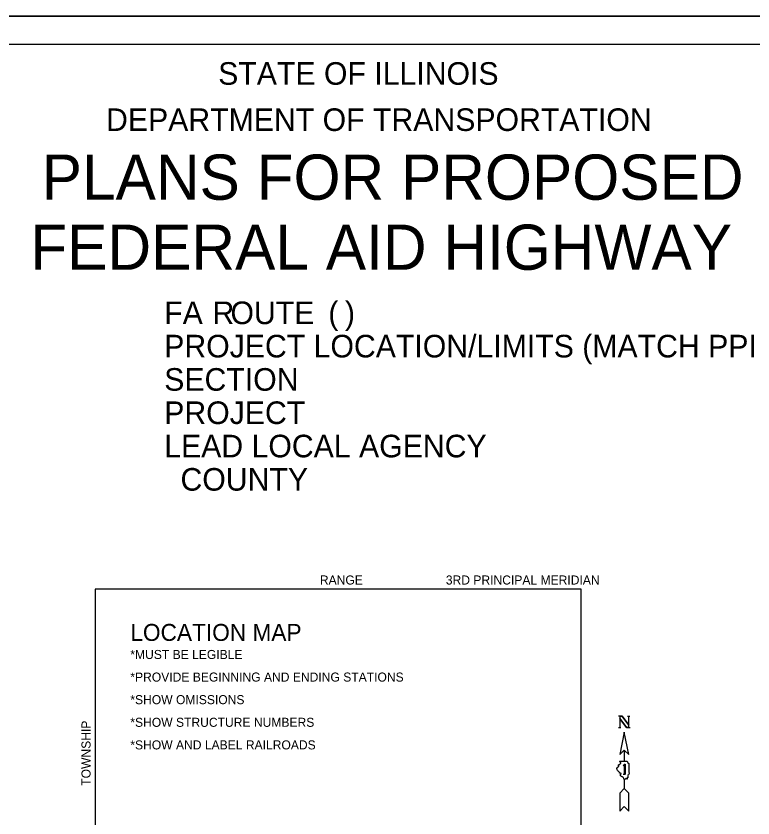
# Model space of a CAD drawing. Extents: x 0 to 2.83, y 0 to 1.83.
# Drawn here: x 1.011 to 2.098, y 0.651 to 1.833 of the extents above; entities that cross this region are included whole.
import ezdxf

# ---------------------------------------------------------------- set-up
doc = ezdxf.new("R2010")
doc.units = 0
doc.layers.add('SH_General_Details', color=7, linetype='Continuous')
doc.layers.add('SH_Printer_Plotting_Border', color=7, linetype='Continuous')

msp = doc.modelspace()

# ---------------------------------------------------------------- linework, layer by layer
at = {"layer": 'SH_General_Details'}
for p, q in [((0.1833, 1.7917), (2.7917, 1.7917)), ((1.9013, 0.8011), (1.8996, 0.8011)), ((1.9013, 0.8011), (1.9013, 0.7844)), ((1.9013, 0.8011), (1.9046, 0.8011)), ((1.9113, 0.7844), (1.9013, 0.7977)), ((1.9046, 0.8011), (1.9146, 0.7877)), ((1.9127, 0.8011), (1.916, 0.8011)), ((1.9146, 0.7844), (1.9146, 0.8011)), ((1.8996, 0.7844), (1.9027, 0.7844)), ((1.9146, 0.7844), (1.9113, 0.7844)), ((1.9146, 0.7844), (1.9164, 0.7844)), ((1.9079, 0.7511), (1.9079, 0.7347)), ((1.9091, 0.7303), (1.9061, 0.7277)), ((1.9076, 0.7292), (1.9076, 0.7159)), ((1.9091, 0.7303), (1.9091, 0.7159)), ((1.9062, 0.7158), (1.91, 0.7158)), ((1.9079, 0.7076), (1.9079, 0.6944)), ((1.9079, 0.6944), (1.9013, 0.6878)), ((1.9013, 0.6878), (1.9013, 0.6611)), ((1.9146, 0.6878), (1.9079, 0.6944)), ((1.9146, 0.6611), (1.9146, 0.6878)), ((1.9013, 0.6611), (1.9079, 0.6678)), ((1.9079, 0.6678), (1.9146, 0.6611))]:
    msp.add_line(p, q, dxfattribs=at)
for points in [[(0, 1.8333), (2.8333, 1.8333), (2.8333, 0), (0, 0)], [(1.1273, 0.2712), (1.8446, 0.2712), (1.8446, 0.9886), (1.1273, 0.9886)], [(1.9146, 0.7844), (1.9146, 0.7877), (1.9046, 0.8011), (1.9013, 0.8011), (1.9013, 0.7977), (1.9113, 0.7844)], [(1.9146, 0.7444), (1.9079, 0.7777), (1.9013, 0.7444), (1.9079, 0.7511)], [(1.9146, 0.6611), (1.9146, 0.6878), (1.9079, 0.6944), (1.9013, 0.6878), (1.9013, 0.6611), (1.9079, 0.6678)]]:
    msp.add_lwpolyline(points, close=True, dxfattribs=at)
for points in [[(1.901, 0.7347), (1.9124, 0.7347), (1.9125, 0.7336), (1.9125, 0.733), (1.913, 0.7328), (1.9134, 0.732), (1.9138, 0.7316), (1.9145, 0.7312), (1.9145, 0.7197), (1.9145, 0.7194), (1.9146, 0.7192), (1.9145, 0.7187), (1.9149, 0.7184), (1.9151, 0.7177), (1.9153, 0.7172), (1.9152, 0.7168), (1.9148, 0.7158), (1.914, 0.7146), (1.9138, 0.7144), (1.9134, 0.7141), (1.9136, 0.7138), (1.9134, 0.7135), (1.9134, 0.7128), (1.9132, 0.7125), (1.9134, 0.712), (1.913, 0.7115), (1.913, 0.7111), (1.9131, 0.7109), (1.9134, 0.7107), (1.913, 0.7103), (1.9127, 0.7103), (1.9122, 0.7101), (1.9119, 0.7098), (1.912, 0.7095), (1.9122, 0.709), (1.9121, 0.7084), (1.9118, 0.7082), (1.9117, 0.7085), (1.9113, 0.7085), (1.911, 0.7087), (1.9102, 0.709), (1.9096, 0.7088), (1.9092, 0.7083), (1.909, 0.7078), (1.9086, 0.7075), (1.9079, 0.7076), (1.9073, 0.7085), (1.9072, 0.7092), (1.9073, 0.7094), (1.9067, 0.7103), (1.9069, 0.7105), (1.9067, 0.7109), (1.9065, 0.7109), (1.906, 0.7111), (1.906, 0.7114), (1.9055, 0.7117), (1.9051, 0.7117), (1.9046, 0.7119), (1.9041, 0.7122), (1.9033, 0.7126), (1.9025, 0.7131), (1.9023, 0.7139), (1.9025, 0.715), (1.9026, 0.7154), (1.9028, 0.7157), (1.9032, 0.7159), (1.903, 0.7162), (1.9032, 0.7166), (1.9033, 0.7168), (1.9029, 0.7171), (1.9022, 0.7174), (1.9018, 0.7173), (1.9017, 0.7171), (1.9013, 0.7169), (1.9009, 0.7171), (1.9007, 0.7176), (1.9008, 0.7179), (1.9005, 0.7186), (1.8999, 0.7193), (1.8993, 0.7195), (1.8988, 0.7199), (1.8981, 0.7211), (1.8977, 0.7219), (1.8974, 0.7224), (1.8974, 0.7229), (1.897, 0.7236), (1.8971, 0.7244), (1.8976, 0.7247), (1.8976, 0.7251), (1.8976, 0.7256), (1.8982, 0.7258), (1.8988, 0.7257), (1.8991, 0.7263), (1.8995, 0.7269), (1.8998, 0.7273), (1.8999, 0.728), (1.8994, 0.7283), (1.8991, 0.7286), (1.8993, 0.7293), (1.8996, 0.7296), (1.9002, 0.7297)], [(1.9002, 0.7297), (1.9009, 0.7299), (1.9013, 0.7302), (1.9018, 0.7304), (1.9021, 0.7309), (1.9024, 0.7312), (1.9028, 0.7317), (1.9029, 0.7321), (1.9028, 0.7325), (1.9026, 0.7329), (1.9021, 0.7332), (1.9018, 0.7336), (1.9016, 0.7338), (1.9013, 0.7341), (1.9013, 0.7341), (1.9009, 0.7347)]]:
    msp.add_lwpolyline(points, dxfattribs=at)
at = {"layer": 'SH_Printer_Plotting_Border'}
msp.add_lwpolyline([(0, 0), (2.8333, 0), (2.8333, 1.8333), (0, 1.8333)], close=True, dxfattribs=at)

# ---------------------------------------------------------------- texts
at = {"layer": 'SH_General_Details'}
for s, height, p in [('STATE OF ILLINOIS', 0.033333, (1.3089, 1.732)), ('DEPARTMENT OF TRANSPORTATION', 0.033333, (1.1435, 1.6639)), ('PLANS FOR PROPOSED', 0.066667, (1.0485, 1.5625)), ('FEDERAL AID HIGHWAY', 0.066667, (1.0317, 1.4592)), ('FA', 0.03333, (1.2293, 1.3791)), (' R', 0.03333, (1.2881, 1.3791)), ('OUTE ', 0.03333, (1.327, 1.3791)), (' (', 0.03333, (1.459, 1.3791)), (')', 0.0333, (1.4959, 1.3791)), ('PROJECT LOCATION/LIMITS (MATCH PPI FORM)', 0.033333, (1.2293, 1.33)), ('SECTION ', 0.03333, (1.2293, 1.2809)), ('PROJECT             ', 0.033333, (1.2293, 1.2318)), ('LEAD LOCAL AGENCY', 0.033333, (1.2293, 1.1827)), (' COUNTY', 0.03333, (1.2409, 1.1336)), ('RANGE', 0.01333, (1.4589, 0.9952)), ('3RD PRINCIPAL MERIDIAN', 0.013333, (1.6447, 0.9952)), ('LOCATION MAP', 0.025, (1.1793, 0.9121)), ('*MUST BE LEGIBLE', 0.013333, (1.1793, 0.8854)), ('*PROVIDE BEGINNING AND ENDING STATIONS', 0.013333, (1.1793, 0.8521)), ('*SHOW OMISSIONS', 0.013333, (1.1793, 0.8188)), ('*SHOW STRUCTURE NUMBERS', 0.013333, (1.1793, 0.7854)), ('*SHOW AND LABEL RAILROADS', 0.013333, (1.1793, 0.7521))]:
    msp.add_text(s, height=height, dxfattribs=at).set_placement(p)
msp.add_text('TOWNSHIP', height=0.01333, rotation=90, dxfattribs=at).set_placement((1.1206, 0.6985))

doc.saveas('drawing.dxf')
